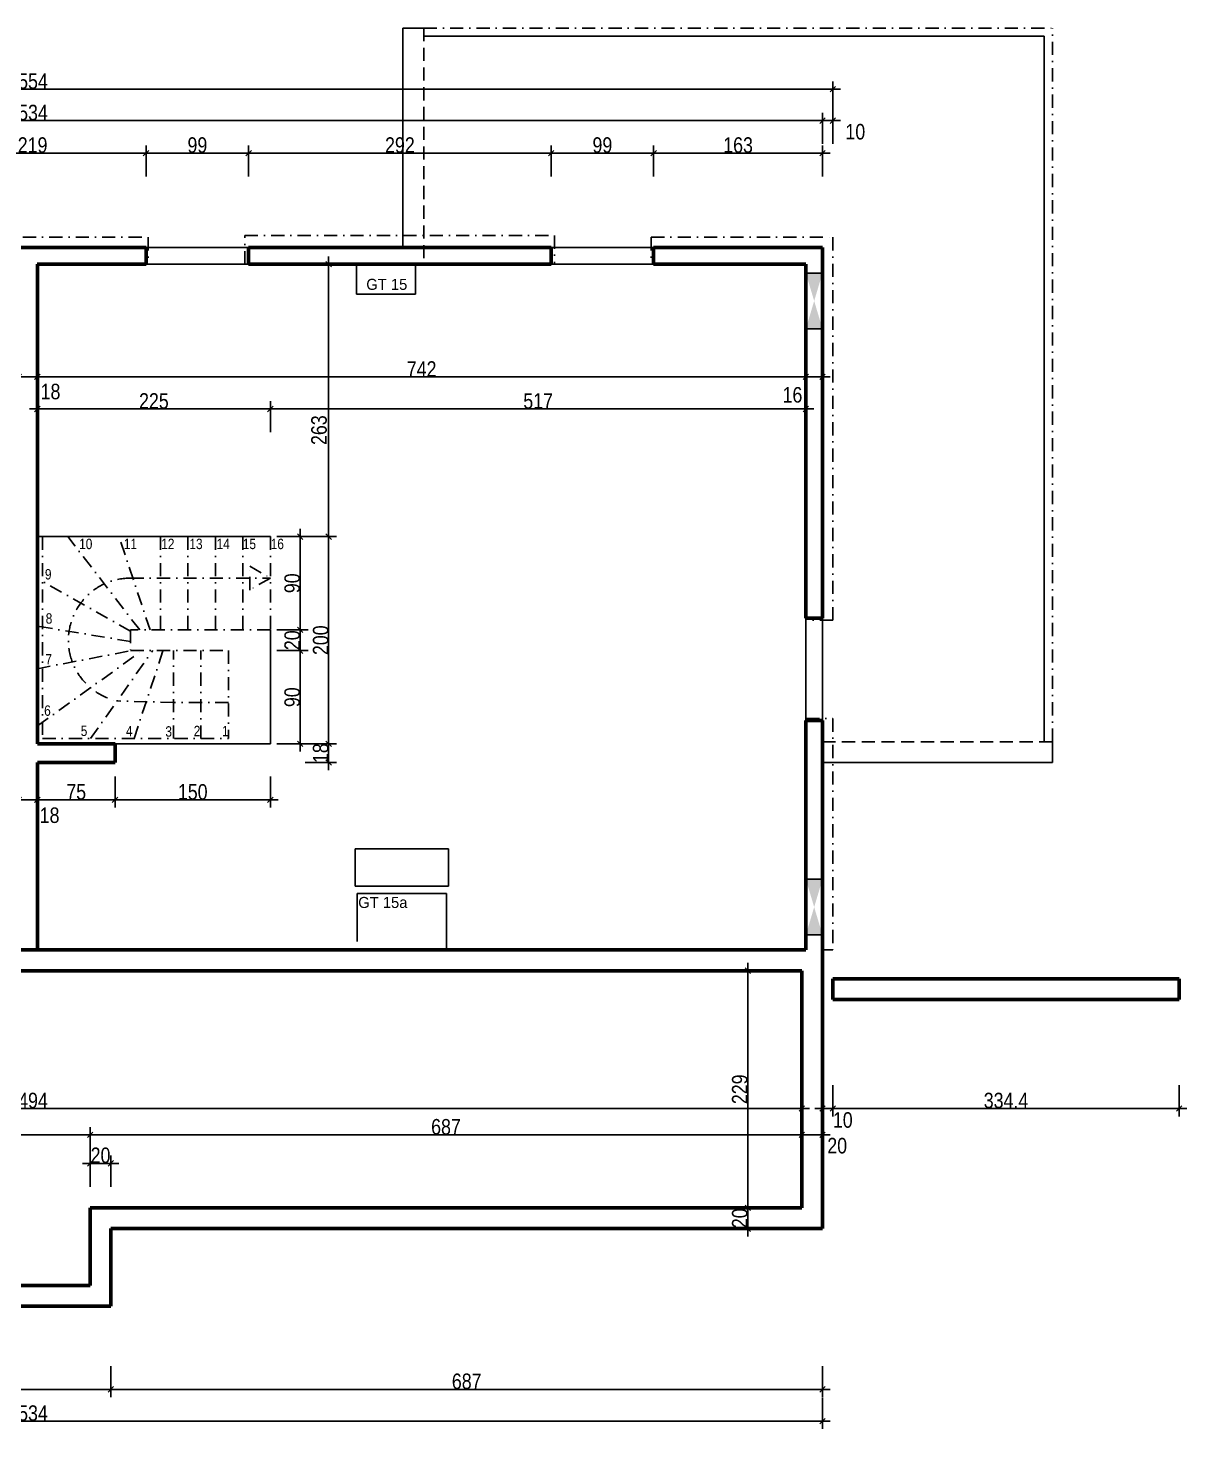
# Model space of a CAD drawing. Header units: centimetres. Extents: x 16433 to 114398, y -50094 to -12305.
# Drawn here: x 55803 to 56922, y -31295 to -29942 of the extents above; entities that cross this region are included whole.
import ezdxf

# ---------------------------------------------------------------- set-up
doc = ezdxf.new("R2010")
doc.units = ezdxf.units.CM
doc.header["$LTSCALE"] = 0.5
doc.linetypes.add('CACHEX2', pattern=[19.05, 12.7, -6.35])
doc.linetypes.add('TIRETPTX2', pattern=[50.8, 25.4, -12.7, 0, -12.7])
doc.layers.get('DEFPOINTS').update_dxf_attribs({"linetype": 'CONTINUOUS'})
for name, color, linetype in [('01_cote_gen', 4, 'CONTINUOUS'), ('01_escalier int.', 2, 'TIRETPTX2'), ('01_isolant ext', 2, 'TIRETPTX2'), ('01_linteaux', 2, 'CONTINUOUS'), ('01_resv', 32, 'CONTINUOUS'), ('01_texte', 230, 'CONTINUOUS'), ('AA_COTES', 2, 'CONTINUOUS')]:
    doc.layers.add(name, color=color, linetype=linetype)
doc.layers.add('01_murs_coup', color=5, linetype='CONTINUOUS', lineweight=60)
doc.styles.add('ARIAL NA', font='ARIALN.TTF')
doc.styles.add('Geneva', font='')
doc.styles.add('STYLE2', font='ARIALN.TTF')
doc.styles.get('Geneva').set_extended_font_data('Geneva')
doc.dimstyles.new('JB50', dxfattribs={"dimscale": 0.1, "dimtxt": 150, "dimasz": 15, "dimexe": 0.1, "dimexo": 0.1, "dimgap": 0.09, "dimtad": 1, "dimdec": 1, "dimdsep": 46, "dimtxsty": 'STYLE2', "dimblk1": 'BOND_G', "dimblk2": 'BOND_D', "dimsah": 1, "dimcen": 1.5, "dimdle": 0.01, "dimse1": 1, "dimse2": 1, "dimclrd": 4, "dimclre": 2, "dimclrt": 6, "dimazin": 2, "dimtfac": 2.333333, "dimtdec": 1, "dimtix": 1, "dimtmove": 2, "dimatfit": 3, "dimldrblk": 'BOND_G', "dimfxl": 1, "dimtolj": 1, "dimtzin": 0, "dimarcsym": 0})

# ---------------------------------------------------------------- blocks, each defined once
blk = doc.blocks.new('BOND_G')
at = {"layer": 'AA_COTES', "color": 0}
for p, q in [((0, -5), (0, 15)), ((5, 0), (-5, 0)), ((1.77, 1.77), (-1.77, -1.77))]:
    blk.add_line(p, q, dxfattribs=at)
blk = doc.blocks.new('BOND_D')
at = {"layer": 'AA_COTES', "color": 0}
for p, q in [((5, 0), (-5, 0)), ((-1.77, -1.77), (1.77, 1.77)), ((0, 5), (0, -15))]:
    blk.add_line(p, q, dxfattribs=at)
blk = doc.blocks.new('*D1941')
at = {"layer": '01_cote_gen', "color": 4, "lineweight": -2, "transparency": 16777216}
blk.add_line((55699.8, -30063.1), (55915.8, -30063.1), dxfattribs=at)
at = {"layer": 'DEFPOINTS', "color": 0}
for p in [(55917.3, -30063.1), (55698.3, -30154.3), (55917.3, -30154.3)]:
    blk.add_point(p, dxfattribs=at)
at = {"layer": '01_cote_gen', "color": 4, "lineweight": -2, "transparency": 16777216, "xscale": 1.5, "yscale": 1.5, "zscale": 1.5, "rotation": 180}
blk.add_blockref('BOND_G', (55698.3, -30063.1), dxfattribs=at)
at = {"layer": '01_cote_gen', "color": 4, "lineweight": -2, "transparency": 16777216, "xscale": 1.5, "yscale": 1.5, "zscale": 1.5}
blk.add_blockref('BOND_D', (55917.3, -30063.1), dxfattribs=at)
at = {"layer": '01_cote_gen', "color": 6, "transparency": 16777216, "insert": (55807.8, -30055.4), "char_height": 15, "attachment_point": 5, "style": 'STYLE2'}
blk.add_mtext('\\A1;219', dxfattribs=at)
blk = doc.blocks.new('*D1942')
at = {"layer": '01_cote_gen', "color": 4, "lineweight": -2, "transparency": 16777216}
blk.add_line((55918.8, -30063.1), (56014.9, -30063.1), dxfattribs=at)
at = {"layer": 'DEFPOINTS', "color": 0}
for p in [(56016.4, -30063.1), (55917.3, -30154.3), (56016.4, -30154.3)]:
    blk.add_point(p, dxfattribs=at)
at = {"layer": '01_cote_gen', "color": 4, "lineweight": -2, "transparency": 16777216, "xscale": 1.5, "yscale": 1.5, "zscale": 1.5, "rotation": 180}
blk.add_blockref('BOND_G', (55917.3, -30063.1), dxfattribs=at)
at = {"layer": '01_cote_gen', "color": 4, "lineweight": -2, "transparency": 16777216, "xscale": 1.5, "yscale": 1.5, "zscale": 1.5}
blk.add_blockref('BOND_D', (56016.4, -30063.1), dxfattribs=at)
at = {"layer": '01_cote_gen', "color": 6, "transparency": 16777216, "insert": (55966.9, -30055.4), "char_height": 15, "attachment_point": 5, "style": 'STYLE2'}
blk.add_mtext('\\A1;99', dxfattribs=at)
blk = doc.blocks.new('*D1943')
at = {"layer": '01_cote_gen', "color": 4, "lineweight": -2, "transparency": 16777216}
blk.add_line((56017.9, -30063.1), (56306.9, -30063.1), dxfattribs=at)
at = {"layer": 'DEFPOINTS', "color": 0}
for p in [(56308.4, -30063.1), (56016.4, -30154.3), (56308.4, -30154.3)]:
    blk.add_point(p, dxfattribs=at)
at = {"layer": '01_cote_gen', "color": 4, "lineweight": -2, "transparency": 16777216, "xscale": 1.5, "yscale": 1.5, "zscale": 1.5, "rotation": 180}
blk.add_blockref('BOND_G', (56016.4, -30063.1), dxfattribs=at)
at = {"layer": '01_cote_gen', "color": 4, "lineweight": -2, "transparency": 16777216, "xscale": 1.5, "yscale": 1.5, "zscale": 1.5}
blk.add_blockref('BOND_D', (56308.4, -30063.1), dxfattribs=at)
at = {"layer": '01_cote_gen', "color": 6, "transparency": 16777216, "insert": (56162.4, -30055.4), "char_height": 15, "attachment_point": 5, "style": 'STYLE2'}
blk.add_mtext('\\A1;292', dxfattribs=at)
blk = doc.blocks.new('*D1944')
at = {"layer": '01_cote_gen', "color": 4, "lineweight": -2, "transparency": 16777216}
blk.add_line((56309.9, -30063.1), (56405.9, -30063.1), dxfattribs=at)
at = {"layer": 'DEFPOINTS', "color": 0}
for p in [(56407.4, -30063.1), (56308.4, -30162.3), (56407.4, -30162.3)]:
    blk.add_point(p, dxfattribs=at)
at = {"layer": '01_cote_gen', "color": 4, "lineweight": -2, "transparency": 16777216, "xscale": 1.5, "yscale": 1.5, "zscale": 1.5, "rotation": 180}
blk.add_blockref('BOND_G', (56308.4, -30063.1), dxfattribs=at)
at = {"layer": '01_cote_gen', "color": 4, "lineweight": -2, "transparency": 16777216, "xscale": 1.5, "yscale": 1.5, "zscale": 1.5}
blk.add_blockref('BOND_D', (56407.4, -30063.1), dxfattribs=at)
at = {"layer": '01_cote_gen', "color": 6, "transparency": 16777216, "insert": (56357.9, -30055.4), "char_height": 15, "attachment_point": 5, "style": 'STYLE2'}
blk.add_mtext('\\A1;99', dxfattribs=at)
blk = doc.blocks.new('*D1945')
at = {"layer": '01_cote_gen', "color": 4, "lineweight": -2, "transparency": 16777216}
blk.add_line((56408.9, -30063.1), (56568.9, -30063.1), dxfattribs=at)
at = {"layer": 'DEFPOINTS', "color": 0}
for p in [(56570.4, -30063.1), (56407.4, -30085.6), (56570.4, -30154.3)]:
    blk.add_point(p, dxfattribs=at)
at = {"layer": '01_cote_gen', "color": 4, "lineweight": -2, "transparency": 16777216, "xscale": 1.5, "yscale": 1.5, "zscale": 1.5, "rotation": 180}
blk.add_blockref('BOND_G', (56407.4, -30063.1), dxfattribs=at)
at = {"layer": '01_cote_gen', "color": 4, "lineweight": -2, "transparency": 16777216, "xscale": 1.5, "yscale": 1.5, "zscale": 1.5}
blk.add_blockref('BOND_D', (56570.4, -30063.1), dxfattribs=at)
at = {"layer": '01_cote_gen', "color": 6, "transparency": 16777216, "insert": (56488.9, -30055.4), "char_height": 15, "attachment_point": 5, "style": 'STYLE2'}
blk.add_mtext('\\A1;163', dxfattribs=at)
blk = doc.blocks.new('*D1948')
at = {"layer": '01_cote_gen', "color": 4, "lineweight": -2, "transparency": 16777216}
blk.add_line((56568.9, -31010.7), (56551.9, -31010.7), dxfattribs=at)
at = {"layer": 'DEFPOINTS', "color": 0}
for p in [(56550.4, -30987.8), (56570.4, -30987.8), (56550.4, -31010.7)]:
    blk.add_point(p, dxfattribs=at)
at = {"layer": '01_cote_gen', "color": 4, "lineweight": -2, "transparency": 16777216, "xscale": 1.5, "yscale": 1.5, "zscale": 1.5, "rotation": 180}
blk.add_blockref('BOND_D', (56550.4, -31010.7), dxfattribs=at)
at = {"layer": '01_cote_gen', "color": 4, "lineweight": -2, "transparency": 16777216, "xscale": 1.5, "yscale": 1.5, "zscale": 1.5}
blk.add_blockref('BOND_G', (56570.4, -31010.7), dxfattribs=at)
at = {"layer": '01_cote_gen', "color": 6, "transparency": 16777216, "insert": (56584.6, -31021.3), "char_height": 15, "attachment_point": 5, "style": 'STYLE2'}
blk.add_mtext('\\A1;20', dxfattribs=at)
blk = doc.blocks.new('*D1951')
at = {"layer": '01_cote_gen', "color": 4, "lineweight": -2, "transparency": 16777216}
blk.add_line((56555.9, -30279), (56568.9, -30279), dxfattribs=at)
at = {"layer": 'DEFPOINTS', "color": 0}
for p in [(56570.4, -30279), (56570.4, -30333), (56554.4, -30341)]:
    blk.add_point(p, dxfattribs=at)
at = {"layer": '01_cote_gen', "color": 4, "lineweight": -2, "transparency": 16777216, "xscale": 1.5, "yscale": 1.5, "zscale": 1.5, "rotation": 180}
blk.add_blockref('BOND_G', (56554.4, -30279), dxfattribs=at)
at = {"layer": '01_cote_gen', "color": 4, "lineweight": -2, "transparency": 16777216, "xscale": 1.5, "yscale": 1.5, "zscale": 1.5}
blk.add_blockref('BOND_D', (56570.4, -30279), dxfattribs=at)
at = {"layer": '01_cote_gen', "color": 6, "transparency": 16777216, "insert": (56541.4, -30296.5), "char_height": 15, "attachment_point": 5, "style": 'STYLE2'}
blk.add_mtext('\\A1;16', dxfattribs=at)
blk = doc.blocks.new('*D1952')
at = {"layer": '01_cote_gen', "color": 4, "lineweight": -2, "transparency": 16777216}
blk.add_line((55037.9, -30031.7), (56568.9, -30031.7), dxfattribs=at)
at = {"layer": 'DEFPOINTS', "color": 0}
for p in [(56570.4, -30031.7), (55036.4, -30055.6), (56570.4, -30055.6)]:
    blk.add_point(p, dxfattribs=at)
at = {"layer": '01_cote_gen', "color": 4, "lineweight": -2, "transparency": 16777216, "xscale": 1.5, "yscale": 1.5, "zscale": 1.5, "rotation": 180}
blk.add_blockref('BOND_G', (55036.4, -30031.7), dxfattribs=at)
at = {"layer": '01_cote_gen', "color": 4, "lineweight": -2, "transparency": 16777216, "xscale": 1.5, "yscale": 1.5, "zscale": 1.5}
blk.add_blockref('BOND_D', (56570.4, -30031.7), dxfattribs=at)
at = {"layer": '01_cote_gen', "color": 6, "transparency": 16777216, "insert": (55803.4, -30024), "char_height": 15, "attachment_point": 5, "style": 'STYLE2'}
blk.add_mtext('\\A1;1534', dxfattribs=at)
blk = doc.blocks.new('*D1953')
at = {"layer": '01_cote_gen', "color": 4, "lineweight": -2, "transparency": 16777216}
blk.add_line((55027.9, -30001.4), (56578.9, -30001.4), dxfattribs=at)
at = {"layer": 'DEFPOINTS', "color": 0}
for p in [(56580.4, -30001.4), (55026.4, -30144.3), (56580.4, -30144.3)]:
    blk.add_point(p, dxfattribs=at)
at = {"layer": '01_cote_gen', "color": 4, "lineweight": -2, "transparency": 16777216, "xscale": 1.5, "yscale": 1.5, "zscale": 1.5, "rotation": 180}
blk.add_blockref('BOND_G', (55026.4, -30001.4), dxfattribs=at)
at = {"layer": '01_cote_gen', "color": 4, "lineweight": -2, "transparency": 16777216, "xscale": 1.5, "yscale": 1.5, "zscale": 1.5}
blk.add_blockref('BOND_D', (56580.4, -30001.4), dxfattribs=at)
at = {"layer": '01_cote_gen', "color": 6, "transparency": 16777216, "insert": (55803.4, -29993.7), "char_height": 15, "attachment_point": 5, "style": 'STYLE2'}
blk.add_mtext('\\A1;1554', dxfattribs=at)
blk = doc.blocks.new('*D1955')
at = {"layer": '01_cote_gen', "color": 4, "lineweight": -2, "transparency": 16777216}
blk.add_line((56571.9, -30031.7), (56578.9, -30031.7), dxfattribs=at)
at = {"layer": 'DEFPOINTS', "color": 0}
for p in [(56580.4, -30023.9), (56580.4, -30031.7), (56570.4, -30039.2)]:
    blk.add_point(p, dxfattribs=at)
at = {"layer": '01_cote_gen', "color": 4, "lineweight": -2, "transparency": 16777216, "xscale": 1.5, "yscale": 1.5, "zscale": 1.5, "rotation": 180}
blk.add_blockref('BOND_G', (56570.4, -30031.7), dxfattribs=at)
at = {"layer": '01_cote_gen', "color": 4, "lineweight": -2, "transparency": 16777216, "xscale": 1.5, "yscale": 1.5, "zscale": 1.5}
blk.add_blockref('BOND_D', (56580.4, -30031.7), dxfattribs=at)
at = {"layer": '01_cote_gen', "color": 6, "transparency": 16777216, "insert": (56602.1, -30042.5), "char_height": 15, "attachment_point": 5, "style": 'STYLE2'}
blk.add_mtext('\\A1;10', dxfattribs=at)
blk = doc.blocks.new('*D1957')
at = {"layer": '01_cote_gen', "color": 4, "lineweight": -2, "transparency": 16777216}
blk.add_line((55795.9, -30279), (55810.9, -30279), dxfattribs=at)
at = {"layer": 'DEFPOINTS', "color": 0}
for p in [(55812.4, -30279), (55794.4, -30327.8), (55812.4, -30327.8)]:
    blk.add_point(p, dxfattribs=at)
at = {"layer": '01_cote_gen', "color": 4, "lineweight": -2, "transparency": 16777216, "xscale": 1.5, "yscale": 1.5, "zscale": 1.5, "rotation": 180}
blk.add_blockref('BOND_G', (55794.4, -30279), dxfattribs=at)
at = {"layer": '01_cote_gen', "color": 4, "lineweight": -2, "transparency": 16777216, "xscale": 1.5, "yscale": 1.5, "zscale": 1.5}
blk.add_blockref('BOND_D', (55812.4, -30279), dxfattribs=at)
at = {"layer": '01_cote_gen', "color": 6, "transparency": 16777216, "insert": (55825.1, -30293.3), "char_height": 15, "attachment_point": 5, "style": 'STYLE2'}
blk.add_mtext('\\A1;18', dxfattribs=at)
blk = doc.blocks.new('*D1958')
at = {"layer": '01_cote_gen', "color": 4, "lineweight": -2, "transparency": 16777216}
blk.add_line((55813.9, -30279), (56552.9, -30279), dxfattribs=at)
at = {"layer": 'DEFPOINTS', "color": 0}
for p in [(56554.4, -30279), (56554.4, -30309.7), (55812.4, -30322.1)]:
    blk.add_point(p, dxfattribs=at)
at = {"layer": '01_cote_gen', "color": 4, "lineweight": -2, "transparency": 16777216, "xscale": 1.5, "yscale": 1.5, "zscale": 1.5, "rotation": 180}
blk.add_blockref('BOND_G', (55812.4, -30279), dxfattribs=at)
at = {"layer": '01_cote_gen', "color": 4, "lineweight": -2, "transparency": 16777216, "xscale": 1.5, "yscale": 1.5, "zscale": 1.5}
blk.add_blockref('BOND_D', (56554.4, -30279), dxfattribs=at)
at = {"layer": '01_cote_gen', "color": 6, "transparency": 16777216, "insert": (56183.4, -30271.5), "char_height": 15, "attachment_point": 5, "style": 'STYLE2'}
blk.add_mtext('\\A1;742', dxfattribs=at)
blk = doc.blocks.new('*D1959')
at = {"layer": '01_cote_gen', "color": 4, "lineweight": -2, "transparency": 16777216}
blk.add_line((55864.9, -31010.7), (56548.9, -31010.7), dxfattribs=at)
at = {"layer": 'DEFPOINTS', "color": 0}
for p in [(56550.4, -31010.7), (56550.4, -31056.5), (55863.4, -31081.3)]:
    blk.add_point(p, dxfattribs=at)
at = {"layer": '01_cote_gen', "color": 4, "lineweight": -2, "transparency": 16777216, "xscale": 1.5, "yscale": 1.5, "zscale": 1.5, "rotation": 180}
blk.add_blockref('BOND_G', (55863.4, -31010.7), dxfattribs=at)
at = {"layer": '01_cote_gen', "color": 4, "lineweight": -2, "transparency": 16777216, "xscale": 1.5, "yscale": 1.5, "zscale": 1.5}
blk.add_blockref('BOND_D', (56550.4, -31010.7), dxfattribs=at)
at = {"layer": '01_cote_gen', "color": 6, "transparency": 16777216, "insert": (56206.9, -31003.1), "char_height": 15, "attachment_point": 5, "style": 'STYLE2'}
blk.add_mtext('\\A1;687', dxfattribs=at)
blk = doc.blocks.new('*D1960')
at = {"layer": '01_cote_gen', "color": 4, "lineweight": -2, "transparency": 16777216}
blk.add_line((55057.9, -31010.7), (55861.9, -31010.7), dxfattribs=at)
at = {"layer": 'DEFPOINTS', "color": 0}
for p in [(55863.4, -31010.7), (55863.4, -31033.2), (55056.4, -31045.1)]:
    blk.add_point(p, dxfattribs=at)
at = {"layer": '01_cote_gen', "color": 4, "lineweight": -2, "transparency": 16777216, "xscale": 1.5, "yscale": 1.5, "zscale": 1.5, "rotation": 180}
blk.add_blockref('BOND_G', (55056.4, -31010.7), dxfattribs=at)
at = {"layer": '01_cote_gen', "color": 4, "lineweight": -2, "transparency": 16777216, "xscale": 1.5, "yscale": 1.5, "zscale": 1.5}
blk.add_blockref('BOND_D', (55863.4, -31010.7), dxfattribs=at)
at = {"layer": '01_cote_gen', "color": 6, "transparency": 16777216, "insert": (55459.9, -31003.1), "char_height": 15, "attachment_point": 5, "style": 'STYLE2'}
blk.add_mtext('\\A1;807', dxfattribs=at)
blk = doc.blocks.new('*D1961')
at = {"layer": '01_cote_gen', "color": 4, "lineweight": -2, "transparency": 16777216}
blk.add_line((56568.9, -31256.5), (55884.9, -31256.5), dxfattribs=at)
at = {"layer": 'DEFPOINTS', "color": 0}
for p in [(56570.4, -31101.3), (55883.4, -31176.3), (55883.4, -31256.5)]:
    blk.add_point(p, dxfattribs=at)
at = {"layer": '01_cote_gen', "color": 4, "lineweight": -2, "transparency": 16777216, "xscale": 1.5, "yscale": 1.5, "zscale": 1.5, "rotation": 180}
blk.add_blockref('BOND_D', (55883.4, -31256.5), dxfattribs=at)
at = {"layer": '01_cote_gen', "color": 4, "lineweight": -2, "transparency": 16777216, "xscale": 1.5, "yscale": 1.5, "zscale": 1.5}
blk.add_blockref('BOND_G', (56570.4, -31256.5), dxfattribs=at)
at = {"layer": '01_cote_gen', "color": 6, "transparency": 16777216, "insert": (56226.9, -31248.8), "char_height": 15, "attachment_point": 5, "style": 'STYLE2'}
blk.add_mtext('\\A1;687', dxfattribs=at)
blk = doc.blocks.new('*D1962')
at = {"layer": '01_cote_gen', "color": 4, "lineweight": -2, "transparency": 16777216}
blk.add_line((55881.9, -31256.5), (55037.9, -31256.5), dxfattribs=at)
at = {"layer": 'DEFPOINTS', "color": 0}
for p in [(55036.4, -31176.3), (55883.4, -31176.3), (55036.4, -31256.5)]:
    blk.add_point(p, dxfattribs=at)
at = {"layer": '01_cote_gen', "color": 4, "lineweight": -2, "transparency": 16777216, "xscale": 1.5, "yscale": 1.5, "zscale": 1.5, "rotation": 180}
blk.add_blockref('BOND_D', (55036.4, -31256.5), dxfattribs=at)
at = {"layer": '01_cote_gen', "color": 4, "lineweight": -2, "transparency": 16777216, "xscale": 1.5, "yscale": 1.5, "zscale": 1.5}
blk.add_blockref('BOND_G', (55883.4, -31256.5), dxfattribs=at)
at = {"layer": '01_cote_gen', "color": 6, "transparency": 16777216, "insert": (55459.9, -31248.8), "char_height": 15, "attachment_point": 5, "style": 'STYLE2'}
blk.add_mtext('\\A1;847', dxfattribs=at)
blk = doc.blocks.new('*D1963')
at = {"layer": '01_cote_gen', "color": 4, "lineweight": -2, "transparency": 16777216}
blk.add_line((56568.9, -31287.2), (55037.9, -31287.2), dxfattribs=at)
at = {"layer": 'DEFPOINTS', "color": 0}
for p in [(55036.4, -31234), (56570.4, -31234), (55036.4, -31287.2)]:
    blk.add_point(p, dxfattribs=at)
at = {"layer": '01_cote_gen', "color": 4, "lineweight": -2, "transparency": 16777216, "xscale": 1.5, "yscale": 1.5, "zscale": 1.5, "rotation": 180}
blk.add_blockref('BOND_D', (55036.4, -31287.2), dxfattribs=at)
at = {"layer": '01_cote_gen', "color": 4, "lineweight": -2, "transparency": 16777216, "xscale": 1.5, "yscale": 1.5, "zscale": 1.5}
blk.add_blockref('BOND_G', (56570.4, -31287.2), dxfattribs=at)
at = {"layer": '01_cote_gen', "color": 6, "transparency": 16777216, "insert": (55803.4, -31279.5), "char_height": 15, "attachment_point": 5, "style": 'STYLE2'}
blk.add_mtext('\\A1;1534', dxfattribs=at)
blk = doc.blocks.new('*D1964')
at = {"layer": '01_cote_gen', "color": 4, "lineweight": -2, "transparency": 16777216}
blk.add_line((55864.9, -31038.3), (55881.9, -31038.3), dxfattribs=at)
at = {"layer": 'DEFPOINTS', "color": 0}
for p in [(55883.4, -31038.3), (55863.4, -31081.3), (55883.4, -31101.3)]:
    blk.add_point(p, dxfattribs=at)
at = {"layer": '01_cote_gen', "color": 4, "lineweight": -2, "transparency": 16777216, "xscale": 1.5, "yscale": 1.5, "zscale": 1.5, "rotation": 180}
blk.add_blockref('BOND_G', (55863.4, -31038.3), dxfattribs=at)
at = {"layer": '01_cote_gen', "color": 4, "lineweight": -2, "transparency": 16777216, "xscale": 1.5, "yscale": 1.5, "zscale": 1.5}
blk.add_blockref('BOND_D', (55883.4, -31038.3), dxfattribs=at)
at = {"layer": '01_cote_gen', "color": 6, "transparency": 16777216, "insert": (55873.4, -31030.6), "char_height": 15, "attachment_point": 5, "style": 'STYLE2'}
blk.add_mtext('\\A1;20', dxfattribs=at)
blk = doc.blocks.new('*D1965')
at = {"layer": '01_cote_gen', "color": 4, "lineweight": -2, "transparency": 16777216}
blk.add_line((55057.8, -30985.4), (56548.9, -30985.4), dxfattribs=at)
at = {"layer": 'DEFPOINTS', "color": 0}
for p in [(56550.4, -30966.9), (55056.3, -30984.1), (56550.4, -30985.4)]:
    blk.add_point(p, dxfattribs=at)
at = {"layer": '01_cote_gen', "color": 4, "lineweight": -2, "transparency": 16777216, "xscale": 1.5, "yscale": 1.5, "zscale": 1.5, "rotation": 180}
blk.add_blockref('BOND_G', (55056.3, -30985.4), dxfattribs=at)
at = {"layer": '01_cote_gen', "color": 4, "lineweight": -2, "transparency": 16777216, "xscale": 1.5, "yscale": 1.5, "zscale": 1.5}
blk.add_blockref('BOND_D', (56550.4, -30985.4), dxfattribs=at)
at = {"layer": '01_cote_gen', "color": 6, "transparency": 16777216, "insert": (55803.4, -30977.7), "char_height": 15, "attachment_point": 5, "style": 'STYLE2'}
blk.add_mtext('\\A1;1494', dxfattribs=at)
blk = doc.blocks.new('*D1972')
at = {"layer": '01_cote_gen', "color": 4, "lineweight": -2, "transparency": 16777216}
blk.add_line((56498.3, -31099.8), (56498.3, -31082.8), dxfattribs=at)
at = {"layer": 'DEFPOINTS', "color": 0}
for p in [(56498.3, -31081.3), (56505.6, -31081.3), (56505.6, -31101.3)]:
    blk.add_point(p, dxfattribs=at)
at = {"layer": '01_cote_gen', "color": 4, "lineweight": -2, "transparency": 16777216, "xscale": 1.5, "yscale": 1.5, "zscale": 1.5}
for name, p, rotation in [('BOND_D', (56498.3, -31081.3), 90), ('BOND_G', (56498.3, -31101.3), 270)]:
    blk.add_blockref(name, p, dxfattribs=dict(at, rotation=rotation))
at = {"layer": '01_cote_gen', "color": 6, "transparency": 16777216, "insert": (56490.6, -31091.3), "char_height": 15, "attachment_point": 5, "rotation": 90, "style": 'STYLE2'}
blk.add_mtext('\\A1;20', dxfattribs=at)
blk = doc.blocks.new('*D1973')
at = {"layer": '01_cote_gen', "color": 4, "lineweight": -2, "transparency": 16777216}
blk.add_line((56498.3, -31079.8), (56498.3, -30853.8), dxfattribs=at)
at = {"layer": 'DEFPOINTS', "color": 0}
for p in [(56498.3, -30852.3), (56520.8, -30852.3), (56520.8, -31081.3)]:
    blk.add_point(p, dxfattribs=at)
at = {"layer": '01_cote_gen', "color": 4, "lineweight": -2, "transparency": 16777216, "xscale": 1.5, "yscale": 1.5, "zscale": 1.5}
for name, p, rotation in [('BOND_D', (56498.3, -30852.3), 90), ('BOND_G', (56498.3, -31081.3), 270)]:
    blk.add_blockref(name, p, dxfattribs=dict(at, rotation=rotation))
at = {"layer": '01_cote_gen', "color": 6, "transparency": 16777216, "insert": (56490.6, -30966.8), "char_height": 15, "attachment_point": 5, "rotation": 90, "style": 'STYLE2'}
blk.add_mtext('\\A1;229', dxfattribs=at)
blk = doc.blocks.new('*D3126')
at = {"layer": '01_cote_gen', "color": 4, "lineweight": -2, "transparency": 16777216}
blk.add_line((55813.9, -30310), (56035.9, -30310), dxfattribs=at)
at = {"layer": 'DEFPOINTS', "color": 0}
for p in [(56037.4, -30310), (56037.4, -30332.5), (55812.4, -30433.3)]:
    blk.add_point(p, dxfattribs=at)
at = {"layer": '01_cote_gen', "color": 4, "lineweight": -2, "transparency": 16777216, "xscale": 1.5, "yscale": 1.5, "zscale": 1.5, "rotation": 180}
blk.add_blockref('BOND_G', (55812.4, -30310), dxfattribs=at)
at = {"layer": '01_cote_gen', "color": 4, "lineweight": -2, "transparency": 16777216, "xscale": 1.5, "yscale": 1.5, "zscale": 1.5}
blk.add_blockref('BOND_D', (56037.4, -30310), dxfattribs=at)
at = {"layer": '01_cote_gen', "color": 6, "transparency": 16777216, "insert": (55924.9, -30302.4), "char_height": 15, "attachment_point": 5, "style": 'STYLE2'}
blk.add_mtext('\\A1;225', dxfattribs=at)
blk = doc.blocks.new('*D3127')
at = {"layer": '01_cote_gen', "color": 4, "lineweight": -2, "transparency": 16777216}
blk.add_line((56038.9, -30310), (56552.9, -30310), dxfattribs=at)
at = {"layer": 'DEFPOINTS', "color": 0}
for p in [(56554.4, -30310), (56037.4, -30332.5), (56554.4, -30332.5)]:
    blk.add_point(p, dxfattribs=at)
at = {"layer": '01_cote_gen', "color": 4, "lineweight": -2, "transparency": 16777216, "xscale": 1.5, "yscale": 1.5, "zscale": 1.5, "rotation": 180}
blk.add_blockref('BOND_G', (56037.4, -30310), dxfattribs=at)
at = {"layer": '01_cote_gen', "color": 4, "lineweight": -2, "transparency": 16777216, "xscale": 1.5, "yscale": 1.5, "zscale": 1.5}
blk.add_blockref('BOND_D', (56554.4, -30310), dxfattribs=at)
at = {"layer": '01_cote_gen', "color": 6, "transparency": 16777216, "insert": (56295.9, -30302.4), "char_height": 15, "attachment_point": 5, "style": 'STYLE2'}
blk.add_mtext('\\A1;517', dxfattribs=at)
blk = doc.blocks.new('*D3128')
at = {"layer": '01_cote_gen', "color": 4, "lineweight": -2, "transparency": 16777216}
blk.add_line((56093.6, -30171.8), (56093.6, -30431.8), dxfattribs=at)
at = {"layer": 'DEFPOINTS', "color": 0}
for p in [(56070, -30170.3), (56010.8, -30433.3), (56093.6, -30433.3)]:
    blk.add_point(p, dxfattribs=at)
at = {"layer": '01_cote_gen', "color": 4, "lineweight": -2, "transparency": 16777216, "xscale": 1.5, "yscale": 1.5, "zscale": 1.5}
for name, p, rotation in [('BOND_G', (56093.6, -30170.3), 90), ('BOND_D', (56093.6, -30433.3), 270)]:
    blk.add_blockref(name, p, dxfattribs=dict(at, rotation=rotation))
at = {"layer": '01_cote_gen', "color": 6, "transparency": 16777216, "insert": (56084.4, -30330.5), "char_height": 15, "attachment_point": 5, "rotation": 90, "style": 'STYLE2'}
blk.add_mtext('\\A1;263', dxfattribs=at)
blk = doc.blocks.new('*D3129')
at = {"layer": '01_cote_gen', "color": 4, "lineweight": -2, "transparency": 16777216}
blk.add_line((56093.6, -30434.8), (56093.6, -30631.8), dxfattribs=at)
at = {"layer": 'DEFPOINTS', "color": 0}
for p in [(56071.1, -30433.3), (56010.8, -30633.3), (56093.6, -30633.3)]:
    blk.add_point(p, dxfattribs=at)
at = {"layer": '01_cote_gen', "color": 4, "lineweight": -2, "transparency": 16777216, "xscale": 1.5, "yscale": 1.5, "zscale": 1.5}
for name, p, rotation in [('BOND_G', (56093.6, -30433.3), 90), ('BOND_D', (56093.6, -30633.3), 270)]:
    blk.add_blockref(name, p, dxfattribs=dict(at, rotation=rotation))
at = {"layer": '01_cote_gen', "color": 6, "transparency": 16777216, "insert": (56086, -30533.3), "char_height": 15, "attachment_point": 5, "rotation": 90, "style": 'STYLE2'}
blk.add_mtext('\\A1;200', dxfattribs=at)
blk = doc.blocks.new('*D3130')
at = {"layer": '01_cote_gen', "color": 4, "lineweight": -2, "transparency": 16777216}
blk.add_line((56093.6, -30634.8), (56093.6, -30649.8), dxfattribs=at)
at = {"layer": 'DEFPOINTS', "color": 0}
for p in [(56071.1, -30633.3), (55887.4, -30651.3), (56093.6, -30651.3)]:
    blk.add_point(p, dxfattribs=at)
at = {"layer": '01_cote_gen', "color": 4, "lineweight": -2, "transparency": 16777216, "xscale": 1.5, "yscale": 1.5, "zscale": 1.5}
for name, p, rotation in [('BOND_G', (56093.6, -30633.3), 90), ('BOND_D', (56093.6, -30651.3), 270)]:
    blk.add_blockref(name, p, dxfattribs=dict(at, rotation=rotation))
at = {"layer": '01_cote_gen', "color": 6, "transparency": 16777216, "insert": (56086, -30642.3), "char_height": 15, "attachment_point": 5, "rotation": 90, "style": 'STYLE2'}
blk.add_mtext('\\A1;18', dxfattribs=at)
blk = doc.blocks.new('*D3131')
at = {"layer": '01_cote_gen', "color": 4, "lineweight": -2, "transparency": 16777216}
blk.add_line((56066.2, -30434.8), (56066.2, -30521.8), dxfattribs=at)
at = {"layer": 'DEFPOINTS', "color": 0}
for p in [(56058.7, -30433.3), (56037.4, -30523.3), (56066.2, -30523.3)]:
    blk.add_point(p, dxfattribs=at)
at = {"layer": '01_cote_gen', "color": 4, "lineweight": -2, "transparency": 16777216, "xscale": 1.5, "yscale": 1.5, "zscale": 1.5}
for name, p, rotation in [('BOND_G', (56066.2, -30433.3), 90), ('BOND_D', (56066.2, -30523.3), 270)]:
    blk.add_blockref(name, p, dxfattribs=dict(at, rotation=rotation))
at = {"layer": '01_cote_gen', "color": 6, "transparency": 16777216, "insert": (56058.5, -30478.3), "char_height": 15, "attachment_point": 5, "rotation": 90, "style": 'STYLE2'}
blk.add_mtext('\\A1;90', dxfattribs=at)
blk = doc.blocks.new('*D3132')
at = {"layer": '01_cote_gen', "color": 4, "lineweight": -2, "transparency": 16777216}
blk.add_line((56066.2, -30524.8), (56066.2, -30541.8), dxfattribs=at)
at = {"layer": 'DEFPOINTS', "color": 0}
for p in [(56037.4, -30523.3), (55996.9, -30543.3), (56066.2, -30543.3)]:
    blk.add_point(p, dxfattribs=at)
at = {"layer": '01_cote_gen', "color": 4, "lineweight": -2, "transparency": 16777216, "xscale": 1.5, "yscale": 1.5, "zscale": 1.5}
for name, p, rotation in [('BOND_G', (56066.2, -30523.3), 90), ('BOND_D', (56066.2, -30543.3), 270)]:
    blk.add_blockref(name, p, dxfattribs=dict(at, rotation=rotation))
at = {"layer": '01_cote_gen', "color": 6, "transparency": 16777216, "insert": (56058.5, -30533.3), "char_height": 15, "attachment_point": 5, "rotation": 90, "style": 'STYLE2'}
blk.add_mtext('\\A1;20', dxfattribs=at)
blk = doc.blocks.new('*D3133')
at = {"layer": '01_cote_gen', "color": 4, "lineweight": -2, "transparency": 16777216}
blk.add_line((56066.2, -30544.8), (56066.2, -30631.8), dxfattribs=at)
at = {"layer": 'DEFPOINTS', "color": 0}
for p in [(56050.7, -30543.3), (56010.8, -30633.3), (56066.2, -30633.3)]:
    blk.add_point(p, dxfattribs=at)
at = {"layer": '01_cote_gen', "color": 4, "lineweight": -2, "transparency": 16777216, "xscale": 1.5, "yscale": 1.5, "zscale": 1.5}
for name, p, rotation in [('BOND_G', (56066.2, -30543.3), 90), ('BOND_D', (56066.2, -30633.3), 270)]:
    blk.add_blockref(name, p, dxfattribs=dict(at, rotation=rotation))
at = {"layer": '01_cote_gen', "color": 6, "transparency": 16777216, "insert": (56058.5, -30588.3), "char_height": 15, "attachment_point": 5, "rotation": 90, "style": 'STYLE2'}
blk.add_mtext('\\A1;90', dxfattribs=at)
blk = doc.blocks.new('*D3136')
at = {"layer": '01_cote_gen', "color": 4, "lineweight": -2, "transparency": 16777216}
blk.add_line((56035.9, -30687.4), (55888.9, -30687.4), dxfattribs=at)
at = {"layer": 'DEFPOINTS', "color": 0}
for p in [(56037.4, -30633.3), (55887.4, -30651.3), (55887.4, -30687.4)]:
    blk.add_point(p, dxfattribs=at)
at = {"layer": '01_cote_gen', "color": 4, "lineweight": -2, "transparency": 16777216, "xscale": 1.5, "yscale": 1.5, "zscale": 1.5, "rotation": 180}
blk.add_blockref('BOND_D', (55887.4, -30687.4), dxfattribs=at)
at = {"layer": '01_cote_gen', "color": 4, "lineweight": -2, "transparency": 16777216, "xscale": 1.5, "yscale": 1.5, "zscale": 1.5}
blk.add_blockref('BOND_G', (56037.4, -30687.4), dxfattribs=at)
at = {"layer": '01_cote_gen', "color": 6, "transparency": 16777216, "insert": (55962.4, -30679.8), "char_height": 15, "attachment_point": 5, "style": 'STYLE2'}
blk.add_mtext('\\A1;150', dxfattribs=at)
blk = doc.blocks.new('*D3137')
at = {"layer": '01_cote_gen', "color": 4, "lineweight": -2, "transparency": 16777216}
blk.add_line((55885.9, -30687.4), (55813.9, -30687.4), dxfattribs=at)
at = {"layer": 'DEFPOINTS', "color": 0}
for p in [(55887.4, -30651.3), (55812.4, -30665.8), (55812.4, -30687.4)]:
    blk.add_point(p, dxfattribs=at)
at = {"layer": '01_cote_gen', "color": 4, "lineweight": -2, "transparency": 16777216, "xscale": 1.5, "yscale": 1.5, "zscale": 1.5, "rotation": 180}
blk.add_blockref('BOND_D', (55812.4, -30687.4), dxfattribs=at)
at = {"layer": '01_cote_gen', "color": 4, "lineweight": -2, "transparency": 16777216, "xscale": 1.5, "yscale": 1.5, "zscale": 1.5}
blk.add_blockref('BOND_G', (55887.4, -30687.4), dxfattribs=at)
at = {"layer": '01_cote_gen', "color": 6, "transparency": 16777216, "insert": (55849.9, -30679.8), "char_height": 15, "attachment_point": 5, "style": 'STYLE2'}
blk.add_mtext('\\A1;75', dxfattribs=at)
blk = doc.blocks.new('*D3139')
at = {"layer": '01_cote_gen', "color": 4, "lineweight": -2, "transparency": 16777216}
blk.add_line((55810.9, -30687.4), (55795.9, -30687.4), dxfattribs=at)
at = {"layer": 'DEFPOINTS', "color": 0}
for p in [(55794.4, -30672.1), (55812.4, -30672.1), (55794.4, -30687.4)]:
    blk.add_point(p, dxfattribs=at)
at = {"layer": '01_cote_gen', "color": 4, "lineweight": -2, "transparency": 16777216, "xscale": 1.5, "yscale": 1.5, "zscale": 1.5, "rotation": 180}
blk.add_blockref('BOND_D', (55794.4, -30687.4), dxfattribs=at)
at = {"layer": '01_cote_gen', "color": 4, "lineweight": -2, "transparency": 16777216, "xscale": 1.5, "yscale": 1.5, "zscale": 1.5}
blk.add_blockref('BOND_G', (55812.4, -30687.4), dxfattribs=at)
at = {"layer": '01_cote_gen', "color": 6, "transparency": 16777216, "insert": (55824.2, -30702.3), "char_height": 15, "attachment_point": 5, "style": 'STYLE2'}
blk.add_mtext('\\A1;18', dxfattribs=at)
blk = doc.blocks.new('*D3140')
at = {"layer": '01_cote_gen', "color": 4, "lineweight": -2, "transparency": 16777216}
blk.add_line((56913.3, -30985.4), (56581.9, -30985.4), dxfattribs=at)
at = {"layer": 'DEFPOINTS', "color": 0}
for p in [(56580.4, -30880.1), (56914.8, -30880.1), (56580.4, -30985.4)]:
    blk.add_point(p, dxfattribs=at)
at = {"layer": '01_cote_gen', "color": 4, "lineweight": -2, "transparency": 16777216, "xscale": 1.5, "yscale": 1.5, "zscale": 1.5, "rotation": 180}
blk.add_blockref('BOND_D', (56580.4, -30985.4), dxfattribs=at)
at = {"layer": '01_cote_gen', "color": 4, "lineweight": -2, "transparency": 16777216, "xscale": 1.5, "yscale": 1.5, "zscale": 1.5}
blk.add_blockref('BOND_G', (56914.8, -30985.4), dxfattribs=at)
at = {"layer": '01_cote_gen', "color": 6, "transparency": 16777216, "insert": (56747.6, -30977.7), "char_height": 15, "attachment_point": 5, "style": 'STYLE2'}
blk.add_mtext('\\A1;334.4', dxfattribs=at)
blk = doc.blocks.new('*D3141')
at = {"layer": '01_cote_gen', "color": 4, "lineweight": -2, "transparency": 16777216}
blk.add_line((56578.9, -30985.4), (56571.9, -30985.4), dxfattribs=at)
at = {"layer": 'DEFPOINTS', "color": 0}
for p in [(56580.4, -30880.1), (56570.4, -30894.9), (56570.4, -30985.4)]:
    blk.add_point(p, dxfattribs=at)
at = {"layer": '01_cote_gen', "color": 4, "lineweight": -2, "transparency": 16777216, "xscale": 1.5, "yscale": 1.5, "zscale": 1.5, "rotation": 180}
blk.add_blockref('BOND_D', (56570.4, -30985.4), dxfattribs=at)
at = {"layer": '01_cote_gen', "color": 4, "lineweight": -2, "transparency": 16777216, "xscale": 1.5, "yscale": 1.5, "zscale": 1.5}
blk.add_blockref('BOND_G', (56580.4, -30985.4), dxfattribs=at)
at = {"layer": '01_cote_gen', "color": 6, "transparency": 16777216, "insert": (56590, -30996.5), "char_height": 15, "attachment_point": 5, "style": 'STYLE2'}
blk.add_mtext('\\A1;10', dxfattribs=at)

msp = doc.modelspace()

# ---------------------------------------------------------------- linework, layer by layer
at = {"layer": '01_escalier int.'}
for p, q in [((55817.379, -30433.298), (55817.379, -30628.298)), ((55911.179, -30523.298), (55841.922, -30433.298)), ((55921.213, -30523.298), (55891.258, -30433.298)), ((55931.246, -30433.298), (55931.246, -30523.298)), ((55957.779, -30433.298), (55957.779, -30523.298)), ((55984.312, -30433.298), (55984.312, -30523.298)), ((56010.846, -30433.298), (56010.846, -30523.298)), ((56037.379, -30433.298), (56037.379, -30523.298)), ((56017.379, -30461.751), (56037.379, -30473.298)), ((56017.379, -30484.845), (56017.379, -30461.751)), ((55902.379, -30524.531), (55812.379, -30473.822)), ((55902.379, -30473.298), (56037.379, -30473.298)), ((56037.379, -30473.298), (56017.379, -30484.845)), ((55902.379, -30534.565), (55812.379, -30519.622)), ((56037.379, -30523.298), (55902.379, -30523.298)), ((55902.379, -30523.298), (55902.379, -30543.298)), ((55812.379, -30560.756), (55903.678, -30543.298)), ((55812.379, -30616.027), (55913.712, -30543.298)), ((55863.815, -30628.298), (55923.745, -30543.298)), ((55902.379, -30543.298), (55996.879, -30543.298)), ((55905.73, -30628.298), (55933.779, -30543.298)), ((55943.812, -30628.298), (55943.812, -30543.298)), ((55970.346, -30628.298), (55970.346, -30543.298)), ((55996.879, -30543.298), (55996.879, -30628.298)), ((55943.954, -30593.298), (55889.481, -30591.896)), ((55996.879, -30593.298), (55943.954, -30593.298)), ((55817.379, -30628.298), (55996.879, -30628.298))]:
    msp.add_line(p, q, dxfattribs=at)
msp.add_arc((55902.379, -30533.298), 60, 90, 257.586991, dxfattribs=at)
at = {"layer": '01_isolant ext'}
for p, q in [((56185.392, -29942.292), (56792.384, -29942.292)), ((56792.384, -30631.291), (56792.384, -29942.292)), ((55696.442, -30144.295), (55919.242, -30144.345)), ((55919.242, -30144.345), (55919.242, -30170.294)), ((56012.668, -30170.294), (56012.668, -30142.636)), ((56012.668, -30142.636), (56311.683, -30142.636)), ((56311.683, -30142.636), (56311.683, -30170.294)), ((56405.092, -30144.294), (56405.092, -30170.294)), ((56405.092, -30144.294), (56580.389, -30144.333)), ((56580.389, -30144.333), (56580.396, -30513.891)), ((56580.396, -30513.891), (56554.686, -30513.848)), ((56554.686, -30608.848), (56580.389, -30608.891)), ((56580.389, -30608.891), (56580.389, -30832.277)), ((56580.389, -30832.277), (56570.686, -30832.234))]:
    msp.add_line(p, q, dxfattribs=at)
at = {"layer": '01_linteaux'}
for p, q in [((56165.392, -29942.292), (56185.392, -29942.292)), ((56165.392, -30154.294), (56165.392, -29942.292)), ((56185.392, -29950.292), (56784.384, -29950.292)), ((56784.384, -30631.291), (56784.384, -29950.292)), ((55917.342, -30154.294), (56016.368, -30154.294)), ((56308.383, -30154.294), (56407.392, -30154.294)), ((55917.342, -30170.294), (56016.368, -30170.294)), ((56308.383, -30170.294), (56407.392, -30170.294)), ((55812.379, -30433.298), (56037.379, -30433.298)), ((56037.379, -30523.298), (56037.379, -30633.298)), ((56554.386, -30610.848), (56554.386, -30511.848)), ((56570.386, -30511.848), (56570.386, -30610.848)), ((56792.384, -30651.291), (56792.384, -30631.291)), ((55887.379, -30633.298), (56037.379, -30633.298)), ((56570.386, -30651.291), (56792.384, -30651.291))]:
    msp.add_line(p, q, dxfattribs=at)
at = {"layer": '01_linteaux', "linetype": 'CACHEX2', "ltscale": 2}
for p, q in [((56185.392, -29942.292), (56185.392, -30170.294)), ((56792.384, -30631.291), (56570.386, -30631.291))]:
    msp.add_line(p, q, dxfattribs=at)
at = {"layer": '01_murs_coup'}
for p, q in [((55698.342, -30154.294), (55917.342, -30154.294)), ((55917.342, -30154.294), (55917.342, -30170.294)), ((56016.368, -30154.294), (56308.383, -30154.294)), ((56016.368, -30170.294), (56016.368, -30154.294)), ((56308.383, -30154.294), (56308.383, -30170.294)), ((56407.392, -30154.294), (56570.386, -30154.294)), ((56407.392, -30170.294), (56407.392, -30154.294)), ((56570.386, -30154.294), (56570.386, -30511.848)), ((55917.342, -30170.294), (55812.229, -30170.294)), ((55812.379, -30170.294), (55812.379, -30633.298)), ((56308.383, -30170.294), (56016.368, -30170.294)), ((56554.386, -30170.294), (56407.392, -30170.294)), ((56554.386, -30511.848), (56554.386, -30170.294)), ((56570.386, -30511.848), (56554.386, -30511.848)), ((56570.386, -30610.848), (56554.386, -30610.848)), ((56554.386, -30610.848), (56554.386, -30832.294)), ((56570.386, -31101.261), (56570.386, -30610.848)), ((55812.379, -30633.298), (55887.379, -30633.298)), ((55887.379, -30633.298), (55887.379, -30651.298)), ((55887.379, -30651.298), (55812.379, -30651.298)), ((55812.379, -30651.298), (55812.379, -30832.294)), ((56554.386, -30832.294), (55052.375, -30832.294)), ((55056.375, -30852.294), (56550.386, -30852.294)), ((56550.386, -30852.294), (56550.386, -31081.261)), ((56580.386, -30880.099), (56580.4, -30860.149)), ((56580.4, -30860.149), (56914.808, -30860.099)), ((56914.808, -30860.099), (56914.808, -30880.099)), ((56914.808, -30880.099), (56580.386, -30880.099)), ((56550.386, -31081.261), (55863.386, -31081.261)), ((55863.386, -31081.261), (55863.386, -31156.294)), ((55883.386, -31101.261), (56570.386, -31101.261)), ((55883.386, -31101.261), (55883.386, -31176.294)), ((55863.386, -31156.294), (55056.375, -31156.294)), ((55036.375, -31176.294), (55883.386, -31176.294))]:
    msp.add_line(p, q, dxfattribs=at)
at = {"layer": '01_resv'}
for p, q in [((56120.438, -30170.326), (56120.438, -30199.326)), ((56177.542, -30199.326), (56177.542, -30170.326)), ((56554.386, -30178.974), (56570.386, -30178.974)), ((56120.438, -30199.326), (56177.542, -30199.326)), ((56554.386, -30232.574), (56570.386, -30232.574)), ((56209.269, -30734.734), (56119.269, -30734.734)), ((56119.269, -30734.734), (56119.269, -30770.734)), ((56209.269, -30770.734), (56209.269, -30734.734)), ((56554.386, -30764.096), (56570.386, -30764.096)), ((56119.269, -30770.734), (56209.269, -30770.734)), ((56121.269, -30777.734), (56121.269, -30824.234)), ((56121.269, -30777.734), (56207.269, -30777.734)), ((56207.269, -30777.734), (56207.269, -30832.294)), ((56554.386, -30817.696), (56570.386, -30817.696))]:
    msp.add_line(p, q, dxfattribs=at)
for points in [[(56554.386, -30178.974), (56570.386, -30178.974), (56570.386, -30232.574), (56554.386, -30232.574)], [(56554.386, -30764.096), (56570.386, -30764.096), (56570.386, -30817.696), (56554.386, -30817.696)]]:
    msp.add_solid(points, dxfattribs=at)

# ---------------------------------------------------------------- texts
at = {"layer": '01_resv', "char_height": 10.65683, "attachment_point": 1, "line_spacing_factor": 0.25, "style": 'Geneva'}
for s, insert in [('\\pt36.457;GT 15', (56129.974, -30184.421)), ('\\pt36.457;GT 15a', (56122.178, -30781.108))]:
    msp.add_mtext(s, dxfattribs=dict(at, insert=insert))
at = {"layer": '01_texte', "style": 'ARIAL NA'}
for s, p in [('10', (55852.751, -30445.313)), ('11', (55895.883, -30445.313)), ('12', (55931.983, -30445.313)), ('13', (55959.174, -30445.313)), ('14', (55985.428, -30445.313)), ('15', (56010.745, -30445.313)), ('16', (56037.702, -30445.313)), ('9', (55819.694, -30474.593)), ('8', (55820.466, -30517.269)), ('7', (55820.154, -30556.711)), ('6', (55818.959, -30606.211)), ('5', (55854.301, -30625.729)), ('4', (55897.951, -30625.928)), ('3', (55935.991, -30626.351)), ('2', (55963.37, -30625.928)), ('1', (55990.749, -30625.928))]:
    msp.add_text(s, height=10, dxfattribs=at).set_placement(p)

# ---------------------------------------------------------------- dimensions: what is measured, and where the dimension line sits
at = {"layer": '01_cote_gen'}
for base, p1, p2, picture, middle in [((56580.389, -30001.392), (55026.375, -30144.294), (56580.389, -30144.306), '*D1953', (55803.382, -29993.724)), ((56570.386, -30031.686), (55036.375, -30055.609), (56570.386, -30055.609), '*D1952', (55803.381, -30024.019)), ((55917.342, -30063.109), (55698.342, -30154.294), (55917.342, -30154.294), '*D1941', (55807.842, -30055.441)), ((56016.368, -30063.109), (55917.342, -30154.294), (56016.368, -30154.294), '*D1942', (55966.855, -30055.441)), ((56308.383, -30063.109), (56016.368, -30154.294), (56308.383, -30154.294), '*D1943', (56162.375, -30055.441)), ((56407.392, -30063.109), (56308.383, -30162.294), (56407.392, -30162.294), '*D1944', (56357.887, -30055.441)), ((56570.386, -30063.109), (56407.392, -30085.609), (56570.386, -30154.294), '*D1945', (56488.889, -30055.441)), ((56554.386, -30279.025), (55812.379, -30322.108), (56554.386, -30309.652), '*D1958', (56183.382, -30271.486)), ((56037.379, -30310.029), (55812.379, -30433.298), (56037.379, -30332.529), '*D3126', (55924.879, -30302.361)), ((56554.386, -30310.029), (56037.379, -30332.529), (56554.386, -30332.529), '*D3127', (56295.882, -30302.361)), ((55887.379, -30687.435), (56037.379, -30633.298), (55887.379, -30651.298), '*D3136', (55962.379, -30679.767)), ((55812.379, -30687.435), (55887.379, -30651.298), (55812.379, -30665.76), '*D3137', (55849.879, -30679.798)), ((56580.386, -30985.409), (56914.808, -30880.099), (56580.386, -30880.099), '*D3140', (56747.597, -30977.741)), ((56550.386, -30985.409), (55056.346, -30984.122), (56550.386, -30966.897), '*D1965', (55803.366, -30977.741)), ((55863.386, -31010.74), (55056.356, -31045.094), (55863.386, -31033.24), '*D1960', (55459.871, -31003.072)), ((56550.386, -31010.74), (55863.386, -31081.261), (56550.386, -31056.459), '*D1959', (56206.886, -31003.072)), ((55883.386, -31038.273), (55863.386, -31081.261), (55883.386, -31101.261), '*D1964', (55873.386, -31030.605)), ((55883.386, -31256.514), (56570.386, -31101.261), (55883.386, -31176.294), '*D1961', (56226.886, -31248.846)), ((55036.375, -31256.514), (55883.386, -31176.294), (55036.375, -31176.294), '*D1962', (55459.881, -31248.846)), ((55036.375, -31287.204), (56570.386, -31234.014), (55036.375, -31234.014), '*D1963', (55803.381, -31279.536))]:
    dim = msp.add_linear_dim(base=base, p1=p1, p2=p2, dimstyle='JB50', dxfattribs=at)
    dim.commit()
    dim.dimension.update_dxf_attribs({"geometry": picture, "text_midpoint": middle})
for base, p1, p2, picture, middle in [((56580.389, -30031.729), (56570.386, -30039.186), (56580.389, -30023.892), '*D1955', (56602.113, -30042.498)), ((55812.379, -30279.025), (55794.379, -30327.769), (55812.379, -30327.769), '*D1957', (55825.149, -30293.289)), ((56570.386, -30279.025), (56554.386, -30340.971), (56570.386, -30332.971), '*D1951', (56541.442, -30296.475)), ((55794.379, -30687.435), (55812.379, -30672.089), (55794.379, -30672.089), '*D3139', (55824.182, -30702.315)), ((56570.386, -30985.409), (56580.386, -30880.099), (56570.386, -30894.946), '*D3141', (56590.038, -30996.497)), ((56550.386, -31010.74), (56570.386, -30987.76), (56550.386, -30987.76), '*D1948', (56584.632, -31021.311))]:
    dim = msp.add_linear_dim(base=base, p1=p1, p2=p2, dimstyle='JB50', dxfattribs=at)
    dim.commit()
    dim.dimension.update_dxf_attribs({"geometry": picture, "text_midpoint": middle, "dimtype": 160})
dim = msp.add_linear_dim(base=(56093.63, -30433.298), p1=(56069.98, -30170.294), p2=(56010.846, -30433.298), angle=90, dimstyle='JB50', dxfattribs=at)
dim.commit()
dim.dimension.update_dxf_attribs({"geometry": '*D3128', "text_midpoint": (56084.369, -30330.464), "dimtype": 160})
for base, p1, p2, picture, middle in [((56093.63, -30633.298), (56071.13, -30433.298), (56010.846, -30633.298), '*D3129', (56085.963, -30533.298)), ((56066.153, -30523.298), (56058.653, -30433.298), (56037.379, -30523.298), '*D3131', (56058.485, -30478.298)), ((56066.153, -30543.298), (56037.379, -30523.298), (55996.879, -30543.298), '*D3132', (56058.485, -30533.298)), ((56066.153, -30633.298), (56050.723, -30543.298), (56010.846, -30633.298), '*D3133', (56058.485, -30588.298)), ((56093.63, -30651.298), (56071.13, -30633.298), (55887.379, -30651.298), '*D3130', (56085.963, -30642.298)), ((56498.276, -30852.294), (56520.776, -31081.261), (56520.776, -30852.294), '*D1973', (56490.608, -30966.777)), ((56498.276, -31081.261), (56505.605, -31101.261), (56505.605, -31081.261), '*D1972', (56490.608, -31091.261))]:
    dim = msp.add_linear_dim(base=base, p1=p1, p2=p2, angle=90, dimstyle='JB50', dxfattribs=at)
    dim.commit()
    dim.dimension.update_dxf_attribs({"geometry": picture, "text_midpoint": middle})

doc.saveas('drawing.dxf')
